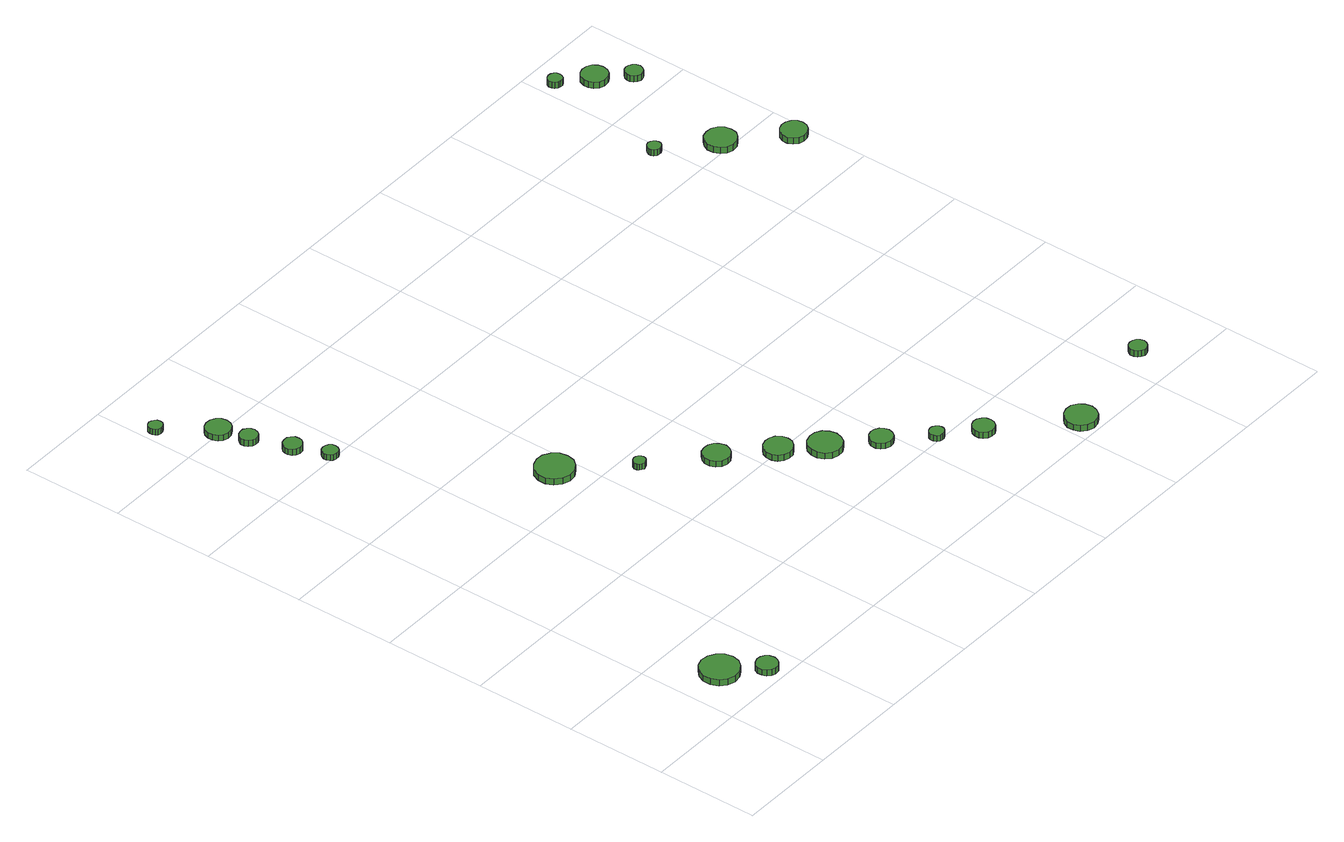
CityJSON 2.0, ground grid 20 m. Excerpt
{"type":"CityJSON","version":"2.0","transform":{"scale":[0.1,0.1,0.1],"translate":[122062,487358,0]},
"CityObjects":{
"tree1":{"type":"SolitaryVegetationObject","attributes":{"function":"something"},"geometry":[{"type":"MultiSurface","lod":"1","boundaries":[[[0,1,2,3,4,5,6,7,8,9,10,11,12,13,14]],[[15,16,17,18,19,20,21,22,23,24,25,26,27,28,29]],[[0,29,28,1]],[[1,28,27,2]],[[2,27,26,3]],[[3,26,25,4]],[[4,25,24,5]],[[5,24,23,6]],[[6,23,22,7]],[[7,22,21,8]],[[8,21,20,9]],[[9,20,19,10]],[[10,19,18,11]],[[11,18,17,12]],[[12,17,16,13]],[[13,16,15,14]],[[14,15,29,0]]]}]},
"tree2":{"type":"SolitaryVegetationObject","attributes":{"function":"something"},"geometry":[{"type":"MultiSurface","lod":"1","boundaries":[[[30,31,32,33,34,35,36,37,38,39,40,41,42,43,44]],[[45,46,47,48,49,50,51,52,53,54,55,56,57,58,59]],[[30,59,58,31]],[[31,58,57,32]],[[32,57,56,33]],[[33,56,55,34]],[[34,55,54,35]],[[35,54,53,36]],[[36,53,52,37]],[[37,52,51,38]],[[38,51,50,39]],[[39,50,49,40]],[[40,49,48,41]],[[41,48,47,42]],[[42,47,46,43]],[[43,46,45,44]],[[44,45,59,30]]]}]},
"tree3":{"type":"SolitaryVegetationObject","attributes":{"function":"something"},"geometry":[{"type":"MultiSurface","lod":"1","boundaries":[[[60,61,62,63,64,65,66,67,68,69,70,71,72,73,74]],[[75,76,77,78,79,80,81,82,83,84,85,86,87,88,89]],[[60,89,88,61]],[[61,88,87,62]],[[62,87,86,63]],[[63,86,85,64]],[[64,85,84,65]],[[65,84,83,66]],[[66,83,82,67]],[[67,82,81,68]],[[68,81,80,69]],[[69,80,79,70]],[[70,79,78,71]],[[71,78,77,72]],[[72,77,76,73]],[[73,76,75,74]],[[74,75,89,60]]]}]},
"tree4":{"type":"SolitaryVegetationObject","attributes":{"function":"something"},"geometry":[{"type":"MultiSurface","lod":"1","boundaries":[[[90,91,92,93,94,95,96,97,98,99,100,101,102,103,104]],[[105,106,107,108,109,110,111,112,113,114,115,116,117,118,119]],[[90,119,118,91]],[[91,118,117,92]],[[92,117,116,93]],[[93,116,115,94]],[[94,115,114,95]],[[95,114,113,96]],[[96,113,112,97]],[[97,112,111,98]],[[98,111,110,99]],[[99,110,109,100]],[[100,109,108,101]],[[101,108,107,102]],[[102,107,106,103]],[[103,106,105,104]],[[104,105,119,90]]]}]},
"tree5":{"type":"SolitaryVegetationObject","attributes":{"function":"something"},"geometry":[{"type":"MultiSurface","lod":"1","boundaries":[[[120,121,122,123,124,125,126,127,128,129,130,131,132,133,134]],[[135,136,137,138,139,140,141,142,143,144,145,146,147,148,149]],[[120,149,148,121]],[[121,148,147,122]],[[122,147,146,123]],[[123,146,145,124]],[[124,145,144,125]],[[125,144,143,126]],[[126,143,142,127]],[[127,142,141,128]],[[128,141,140,129]],[[129,140,139,130]],[[130,139,138,131]],[[131,138,137,132]],[[132,137,136,133]],[[133,136,135,134]],[[134,135,149,120]]]}]},
"tree6":{"type":"SolitaryVegetationObject","attributes":{"function":"something"},"geometry":[{"type":"MultiSurface","lod":"1","boundaries":[[[150,151,152,153,154,155,156,157,158,159,160,161,162,163,164]],[[165,166,167,168,169,170,171,172,173,174,175,176,177,178,179]],[[150,179,178,151]],[[151,178,177,152]],[[152,177,176,153]],[[153,176,175,154]],[[154,175,174,155]],[[155,174,173,156]],[[156,173,172,157]],[[157,172,171,158]],[[158,171,170,159]],[[159,170,169,160]],[[160,169,168,161]],[[161,168,167,162]],[[162,167,166,163]],[[163,166,165,164]],[[164,165,179,150]]]}]},
"tree7":{"type":"SolitaryVegetationObject","attributes":{"function":"something"},"geometry":[{"type":"MultiSurface","lod":"1","boundaries":[[[180,181,182,183,184,185,186,187,188,189,190,191,192,193,194]],[[195,196,197,198,199,200,201,202,203,204,205,206,207,208,209]],[[180,209,208,181]],[[181,208,207,182]],[[182,207,206,183]],[[183,206,205,184]],[[184,205,204,185]],[[185,204,203,186]],[[186,203,202,187]],[[187,202,201,188]],[[188,201,200,189]],[[189,200,199,190]],[[190,199,198,191]],[[191,198,197,192]],[[192,197,196,193]],[[193,196,195,194]],[[194,195,209,180]]]}]},
"tree8":{"type":"SolitaryVegetationObject","attributes":{"function":"something"},"geometry":[{"type":"MultiSurface","lod":"1","boundaries":[[[210,211,212,213,214,215,216,217,218,219,220,221,222,223,224]],[[225,226,227,228,229,230,231,232,233,234,235,236,237,238,239]],[[210,239,238,211]],[[211,238,237,212]],[[212,237,236,213]],[[213,236,235,214]],[[214,235,234,215]],[[215,234,233,216]],[[216,233,232,217]],[[217,232,231,218]],[[218,231,230,219]],[[219,230,229,220]],[[220,229,228,221]],[[221,228,227,222]],[[222,227,226,223]],[[223,226,225,224]],[[224,225,239,210]]]}]},
"tree9":{"type":"SolitaryVegetationObject","attributes":{"function":"something"},"geometry":[{"type":"MultiSurface","lod":"1","boundaries":[[[240,241,242,243,244,245,246,247,248,249,250,251,252,253,254]],[[255,256,257,258,259,260,261,262,263,264,265,266,267,268,269]],[[240,269,268,241]],[[241,268,267,242]],[[242,267,266,243]],[[243,266,265,244]],[[244,265,264,245]],[[245,264,263,246]],[[246,263,262,247]],[[247,262,261,248]],[[248,261,260,249]],[[249,260,259,250]],[[250,259,258,251]],[[251,258,257,252]],[[252,257,256,253]],[[253,256,255,254]],[[254,255,269,240]]]}]},
"tree10":{"type":"SolitaryVegetationObject","attributes":{"function":"something"},"geometry":[{"type":"MultiSurface","lod":"1","boundaries":[[[270,271,272,273,274,275,276,277,278,279,280,281,282,283,284]],[[285,286,287,288,289,290,291,292,293,294,295,296,297,298,299]],[[270,299,298,271]],[[271,298,297,272]],[[272,297,296,273]],[[273,296,295,274]],[[274,295,294,275]],[[275,294,293,276]],[[276,293,292,277]],[[277,292,291,278]],[[278,291,290,279]],[[279,290,289,280]],[[280,289,288,281]],[[281,288,287,282]],[[282,287,286,283]],[[283,286,285,284]],[[284,285,299,270]]]}]},
"tree11":{"type":"SolitaryVegetationObject","attributes":{"function":"something"},"geometry":[{"type":"MultiSurface","lod":"1","boundaries":[[[300,301,302,303,304,305,306,307,308,309,310,311,312,313,314]],[[315,316,317,318,319,320,321,322,323,324,325,326,327,328,329]],[[300,329,328,301]],[[301,328,327,302]],[[302,327,326,303]],[[303,326,325,304]],[[304,325,324,305]],[[305,324,323,306]],[[306,323,322,307]],[[307,322,321,308]],[[308,321,320,309]],[[309,320,319,310]],[[310,319,318,311]],[[311,318,317,312]],[[312,317,316,313]],[[313,316,315,314]],[[314,315,329,300]]]}]},
"tree12":{"type":"SolitaryVegetationObject","attributes":{"function":"something"},"geometry":[{"type":"MultiSurface","lod":"1","boundaries":[[[330,331,332,333,334,335,336,337,338,339,340,341,342,343,344]],[[345,346,347,348,349,350,351,352,353,354,355,356,357,358,359]],[[330,359,358,331]],[[331,358,357,332]],[[332,357,356,333]],[[333,356,355,334]],[[334,355,354,335]],[[335,354,353,336]],[[336,353,352,337]],[[337,352,351,338]],[[338,351,350,339]],[[339,350,349,340]],[[340,349,348,341]],[[341,348,347,342]],[[342,347,346,343]],[[343,346,345,344]],[[344,345,359,330]]]}]},
"tree13":{"type":"SolitaryVegetationObject","attributes":{"function":"something"},"geometry":[{"type":"MultiSurface","lod":"1","boundaries":[[[360,361,362,363,364,365,366,367,368,369,370,371,372,373,374]],[[375,376,377,378,379,380,381,382,383,384,385,386,387,388,389]],[[360,389,388,361]],[[361,388,387,362]],[[362,387,386,363]],[[363,386,385,364]],[[364,385,384,365]],[[365,384,383,366]],[[366,383,382,367]],[[367,382,381,368]],[[368,381,380,369]],[[369,380,379,370]],[[370,379,378,371]],[[371,378,377,372]],[[372,377,376,373]],[[373,376,375,374]],[[374,375,389,360]]]}]},
"tree14":{"type":"SolitaryVegetationObject","attributes":{"function":"something"},"geometry":[{"type":"MultiSurface","lod":"1","boundaries":[[[390,391,392,393,394,395,396,397,398,399,400,401,402,403,404]],[[405,406,407,408,409,410,411,412,413,414,415,416,417,418,419]],[[390,419,418,391]],[[391,418,417,392]],[[392,417,416,393]],[[393,416,415,394]],[[394,415,414,395]],[[395,414,413,396]],[[396,413,412,397]],[[397,412,411,398]],[[398,411,410,399]],[[399,410,409,400]],[[400,409,408,401]],[[401,408,407,402]],[[402,407,406,403]],[[403,406,405,404]],[[404,405,419,390]]]}]},
"tree15":{"type":"SolitaryVegetationObject","attributes":{"function":"something"},"geometry":[{"type":"MultiSurface","lod":"1","boundaries":[[[420,421,422,423,424,425,426,427,428,429,430,431,432,433,434]],[[435,436,437,438,439,440,441,442,443,444,445,446,447,448,449]],[[420,449,448,421]],[[421,448,447,422]],[[422,447,446,423]],[[423,446,445,424]],[[424,445,444,425]],[[425,444,443,426]],[[426,443,442,427]],[[427,442,441,428]],[[428,441,440,429]],[[429,440,439,430]],[[430,439,438,431]],[[431,438,437,432]],[[432,437,436,433]],[[433,436,435,434]],[[434,435,449,420]]]}]},
"tree16":{"type":"SolitaryVegetationObject","attributes":{"function":"something"},"geometry":[{"type":"MultiSurface","lod":"1","boundaries":[[[450,451,452,453,454,455,456,457,458,459,460,461,462,463,464]],[[465,466,467,468,469,470,471,472,473,474,475,476,477,478,479]],[[450,479,478,451]],[[451,478,477,452]],[[452,477,476,453]],[[453,476,475,454]],[[454,475,474,455]],[[455,474,473,456]],[[456,473,472,457]],[[457,472,471,458]],[[458,471,470,459]],[[459,470,469,460]],[[460,469,468,461]],[[461,468,467,462]],[[462,467,466,463]],[[463,466,465,464]],[[464,465,479,450]]]}]},
"tree17":{"type":"SolitaryVegetationObject","attributes":{"function":"something"},"geometry":[{"type":"MultiSurface","lod":"1","boundaries":[[[480,481,482,483,484,485,486,487,488,489,490,491,492,493,494]],[[495,496,497,498,499,500,501,502,503,504,505,506,507,508,509]],[[480,509,508,481]],[[481,508,507,482]],[[482,507,506,483]],[[483,506,505,484]],[[484,505,504,485]],[[485,504,503,486]],[[486,503,502,487]],[[487,502,501,488]],[[488,501,500,489]],[[489,500,499,490]],[[490,499,498,491]],[[491,498,497,492]],[[492,497,496,493]],[[493,496,495,494]],[[494,495,509,480]]]}]},
"tree18":{"type":"SolitaryVegetationObject","attributes":{"function":"something"},"geometry":[{"type":"MultiSurface","lod":"1","boundaries":[[[510,511,512,513,514,515,516,517,518,519,520,521,522,523,524]],[[525,526,527,528,529,530,531,532,533,534,535,536,537,538,539]],[[510,539,538,511]],[[511,538,537,512]],[[512,537,536,513]],[[513,536,535,514]],[[514,535,534,515]],[[515,534,533,516]],[[516,533,532,517]],[[517,532,531,518]],[[518,531,530,519]],[[519,530,529,520]],[[520,529,528,521]],[[521,528,527,522]],[[522,527,526,523]],[[523,526,525,524]],[[524,525,539,510]]]}]},
"tree19":{"type":"SolitaryVegetationObject","attributes":{"function":"something"},"geometry":[{"type":"MultiSurface","lod":"1","boundaries":[[[540,541,542,543,544,545,546,547,548,549,550,551,552,553,554]],[[555,556,557,558,559,560,561,562,563,564,565,566,567,568,569]],[[540,569,568,541]],[[541,568,567,542]],[[542,567,566,543]],[[543,566,565,544]],[[544,565,564,545]],[[545,564,563,546]],[[546,563,562,547]],[[547,562,561,548]],[[548,561,560,549]],[[549,560,559,550]],[[550,559,558,551]],[[551,558,557,552]],[[552,557,556,553]],[[553,556,555,554]],[[554,555,569,540]]]}]},
"tree20":{"type":"SolitaryVegetationObject","attributes":{"function":"something"},"geometry":[{"type":"MultiSurface","lod":"1","boundaries":[[[570,571,572,573,574,575,576,577,578,579,580,581,582,583,584]],[[585,586,587,588,589,590,591,592,593,594,595,596,597,598,599]],[[570,599,598,571]],[[571,598,597,572]],[[572,597,596,573]],[[573,596,595,574]],[[574,595,594,575]],[[575,594,593,576]],[[576,593,592,577]],[[577,592,591,578]],[[578,591,590,579]],[[579,590,589,580]],[[580,589,588,581]],[[581,588,587,582]],[[582,587,586,583]],[[583,586,585,584]],[[584,585,599,570]]]}]},
"tree21":{"type":"SolitaryVegetationObject","attributes":{"function":"something"},"geometry":[{"type":"MultiSurface","lod":"1","boundaries":[[[600,601,602,603,604,605,606,607,608,609,610,611,612,613,614]],[[615,616,617,618,619,620,621,622,623,624,625,626,627,628,629]],[[600,629,628,601]],[[601,628,627,602]],[[602,627,626,603]],[[603,626,625,604]],[[604,625,624,605]],[[605,624,623,606]],[[606,623,622,607]],[[607,622,621,608]],[[608,621,620,609]],[[609,620,619,610]],[[610,619,618,611]],[[611,618,617,612]],[[612,617,616,613]],[[613,616,615,614]],[[614,615,629,600]]]}]},
"tree22":{"type":"SolitaryVegetationObject","attributes":{"function":"something"},"geometry":[{"type":"MultiSurface","lod":"1","boundaries":[[[630,631,632,633,634,635,636,637,638,639,640,641,642,643,644]],[[645,646,647,648,649,650,651,652,653,654,655,656,657,658,659]],[[630,659,658,631]],[[631,658,657,632]],[[632,657,656,633]],[[633,656,655,634]],[[634,655,654,635]],[[635,654,653,636]],[[636,653,652,637]],[[637,652,651,638]],[[638,651,650,639]],[[639,650,649,640]],[[640,649,648,641]],[[641,648,647,642]],[[642,647,646,643]],[[643,646,645,644]],[[644,645,659,630]]]}]},
"tree23":{"type":"SolitaryVegetationObject","attributes":{"function":"something"},"geometry":[{"type":"MultiSurface","lod":"1","boundaries":[[[660,661,662,663,664,665,666,667,668,669,670,671,672,673,674]],[[675,676,677,678,679,680,681,682,683,684,685,686,687,688,689]],[[660,689,688,661]],[[661,688,687,662]],[[662,687,686,663]],[[663,686,685,664]],[[664,685,684,665]],[[665,684,683,666]],[[666,683,682,667]],[[667,682,681,668]],[[668,681,680,669]],[[669,680,679,670]],[[670,679,678,671]],[[671,678,677,672]],[[672,677,676,673]],[[673,676,675,674]],[[674,675,689,660]]]}]}
},
"vertices":[
[121,92,17],[118,108,17],[108,120,17],[95,128,17],[79,130,17],[65,125,17],[53,114,17],[47,100,17],[47,85,17],[53,70,17],[65,60,17],[79,55,17],[95,57,17],[108,65,17],[118,77,17],[118,77,4],[108,65,4],[95,57,4],[79,55,4],[65,60,4],[53,70,4],[47,85,4],[47,100,4],[53,114,4],[65,125,4],[79,130,4],[95,128,4],[108,120,4],[118,108,4],[121,92,4],
[165,35,16],[163,44,16],[158,51,16],[151,55,16],[142,56,16],[134,53,16],[127,48,16],[124,40,16],[124,31,16],[127,23,16],[134,17,16],[142,14,16],[151,15,16],[158,20,16],[163,27,16],[163,27,3],[158,20,3],[151,15,3],[142,14,3],[134,17,3],[127,23,3],[124,31,3],[124,40,3],[127,48,3],[134,53,3],[142,56,3],[151,55,3],[158,51,3],[163,44,3],[165,35,3],
[37,1290,17],[36,1296,17],[32,1300,17],[27,1303,17],[22,1304,17],[16,1302,17],[12,1298,17],[10,1293,17],[10,1287,17],[12,1282,17],[16,1278,17],[22,1276,17],[27,1277,17],[32,1280,17],[36,1284,17],[36,1284,5],[32,1280,5],[27,1277,5],[22,1276,5],[16,1278,5],[12,1282,5],[10,1287,5],[10,1293,5],[12,1298,5],[16,1302,5],[22,1304,5],[27,1303,5],[32,1300,5],[36,1296,5],[37,1290,5],
[121,1147,15],[119,1154,15],[115,1160,15],[109,1164,15],[101,1164,15],[95,1162,15],[89,1157,15],[86,1151,15],[86,1143,15],[89,1137,15],[95,1132,15],[101,1130,15],[109,1130,15],[115,1134,15],[119,1140,15],[119,1140,2],[115,1134,2],[109,1130,2],[101,1130,2],[95,1132,2],[89,1137,2],[86,1143,2],[86,1151,2],[89,1157,2],[95,1162,2],[101,1164,2],[109,1164,2],[115,1160,2],[119,1154,2],[121,1147,2],
[112,1202,15],[110,1212,15],[104,1220,15],[95,1225,15],[85,1226,15],[75,1223,15],[68,1216,15],[64,1207,15],[64,1197,15],[68,1187,15],[75,1181,15],[85,1178,15],[95,1179,15],[104,1184,15],[110,1192,15],[110,1192,3],[104,1184,3],[95,1179,3],[85,1178,3],[75,1181,3],[68,1187,3],[64,1197,3],[64,1207,3],[68,1216,3],[75,1223,3],[85,1226,3],[95,1225,3],[104,1220,3],[110,1212,3],[112,1202,3],
[150,1072,14],[149,1080,14],[144,1086,14],[138,1090,14],[130,1090,14],[123,1088,14],[117,1083,14],[114,1076,14],[114,1069,14],[117,1062,14],[123,1057,14],[130,1054,14],[138,1055,14],[144,1059,14],[149,1065,14],[149,1065,1],[144,1059,1],[138,1055,1],[130,1054,1],[123,1057,1],[117,1062,1],[114,1069,1],[114,1076,1],[117,1083,1],[123,1088,1],[130,1090,1],[138,1090,1],[144,1086,1],[149,1080,1],[150,1072,1],
[172,1009,14],[171,1015,14],[167,1020,14],[162,1023,14],[155,1024,14],[149,1022,14],[145,1018,14],[142,1012,14],[142,1006,14],[145,1000,14],[149,996,14],[155,994,14],[162,994,14],[167,997,14],[171,1003,14],[171,1003,2],[167,997,2],[162,994,2],[155,994,2],[149,996,2],[145,1000,2],[142,1006,2],[142,1012,2],[145,1018,2],[149,1022,2],[155,1024,2],[162,1023,2],[167,1020,2],[171,1015,2],[172,1009,2],
[391,667,21],[388,682,21],[378,695,21],[365,703,21],[350,704,21],[335,699,21],[323,689,21],[317,675,21],[317,659,21],[323,645,21],[335,635,21],[350,630,21],[365,631,21],[378,639,21],[388,652,21],[388,652,8],[378,639,8],[365,631,8],[350,630,8],[335,635,8],[323,645,8],[317,659,8],[317,675,8],[323,689,8],[335,699,8],[350,704,8],[365,703,8],[378,695,8],[388,682,8],[391,667,8],
[475,565,16],[474,570,16],[471,574,16],[467,576,16],[462,577,16],[457,575,16],[453,572,16],[451,567,16],[451,562,16],[453,558,16],[457,555,16],[462,553,16],[467,554,16],[471,556,16],[474,560,16],[474,560,3],[471,556,3],[467,554,3],[462,553,3],[457,555,3],[453,558,3],[451,562,3],[451,567,3],[453,572,3],[457,575,3],[462,577,3],[467,576,3],[471,574,3],[474,570,3],[475,565,3],
[590,473,15],[587,484,15],[581,493,15],[571,498,15],[561,499,15],[550,496,15],[542,488,15],[538,479,15],[538,468,15],[542,458,15],[550,450,15],[561,447,15],[571,448,15],[581,454,15],[587,462,15],[587,462,3],[581,454,3],[571,448,3],[561,447,3],[550,450,3],[542,458,3],[538,468,3],[538,479,3],[542,488,3],[550,496,3],[561,499,3],[571,498,3],[581,493,3],[587,484,3],[590,473,3],
[672,400,15],[670,411,15],[663,421,15],[653,426,15],[642,427,15],[631,424,15],[622,416,15],[618,406,15],[618,394,15],[622,384,15],[631,376,15],[642,373,15],[653,374,15],[663,380,15],[670,389,15],[670,389,2],[663,380,2],[653,374,2],[642,373,2],[631,376,2],[622,384,2],[618,394,2],[618,406,2],[622,416,2],[631,424,2],[642,427,2],[653,426,2],[663,421,2],[670,411,2],[672,400,2],
[736,343,14],[733,356,14],[726,367,14],[714,374,14],[701,375,14],[688,371,14],[678,362,14],[673,350,14],[673,336,14],[678,324,14],[688,315,14],[701,311,14],[714,312,14],[726,319,14],[733,330,14],[733,330,1],[726,319,1],[714,312,1],[701,311,1],[688,315,1],[678,324,1],[673,336,1],[673,350,1],[678,362,1],[688,371,1],[701,375,1],[714,374,1],[726,367,1],[733,356,1],[736,343,1],
[800,277,14],[798,286,14],[793,293,14],[785,298,14],[776,299,14],[767,296,14],[760,290,14],[756,282,14],[756,272,14],[760,264,14],[767,258,14],[776,255,14],[785,256,14],[793,260,14],[798,268,14],[798,268,2],[793,260,2],[785,256,2],[776,255,2],[767,258,2],[760,264,2],[756,272,2],[756,282,2],[760,290,2],[767,296,2],[776,299,2],[785,298,2],[793,293,2],[798,286,2],[800,277,2],
[863,210,14],[862,215,14],[858,220,14],[853,223,14],[847,224,14],[842,222,14],[837,218,14],[835,213,14],[835,207,14],[837,201,14],[842,197,14],[847,196,14],[853,196,14],[858,199,14],[862,204,14],[862,204,1],[858,199,1],[853,196,1],[847,196,1],[842,197,1],[837,201,1],[835,207,1],[835,213,1],[837,218,1],[842,222,1],[847,224,1],[853,223,1],[858,220,1],[862,215,1],[863,210,1],
[932,155,14],[930,163,14],[925,170,14],[918,175,14],[909,176,14],[901,173,14],[894,167,14],[891,159,14],[891,150,14],[894,142,14],[901,137,14],[909,134,14],[918,135,14],[925,139,14],[930,146,14],[930,146,1],[925,139,1],[918,135,1],[909,134,1],[901,137,1],[894,142,1],[891,150,1],[891,159,1],[894,167,1],[901,173,1],[909,176,1],[918,175,1],[925,170,1],[930,163,1],[932,155,1],
[1068,38,16],[1065,51,16],[1058,61,16],[1047,68,16],[1034,69,16],[1022,65,16],[1012,56,16],[1007,45,16],[1007,32,16],[1012,20,16],[1022,11,16],[1034,7,16],[1047,9,16],[1058,15,16],[1065,26,16],[1065,26,3],[1058,15,3],[1047,9,3],[1034,7,3],[1022,11,3],[1012,20,3],[1007,32,3],[1007,45,3],[1012,56,3],[1022,65,3],[1034,69,3],[1047,68,3],[1058,61,3],[1065,51,3],[1068,38,3],
[1271,81,16],[1269,88,16],[1265,94,16],[1259,97,16],[1252,98,16],[1245,96,16],[1240,91,16],[1237,85,16],[1237,78,16],[1240,71,16],[1245,67,16],[1252,64,16],[1259,65,16],[1265,69,16],[1269,74,16],[1269,74,3],[1265,69,3],[1259,65,3],[1252,64,3],[1245,67,3],[1240,71,3],[1237,78,3],[1237,85,3],[1240,91,3],[1245,96,3],[1252,98,3],[1259,97,3],[1265,94,3],[1269,88,3],[1271,81,3],
[1190,1089,24],[1189,1094,24],[1186,1098,24],[1181,1101,24],[1176,1102,24],[1170,1100,24],[1166,1096,24],[1164,1091,24],[1164,1086,24],[1166,1081,24],[1170,1077,24],[1176,1076,24],[1181,1076,24],[1186,1079,24],[1189,1083,24],[1189,1083,11],[1186,1079,11],[1181,1076,11],[1176,1076,11],[1170,1077,11],[1166,1081,11],[1164,1086,11],[1164,1091,11],[1166,1096,11],[1170,1100,11],[1176,1102,11],[1181,1101,11],[1186,1098,11],[1189,1094,11],[1190,1089,11],
[1296,1011,24],[1294,1024,24],[1286,1034,24],[1276,1040,24],[1263,1041,24],[1251,1038,24],[1242,1029,24],[1237,1018,24],[1237,1005,24],[1242,994,24],[1251,985,24],[1263,981,24],[1276,983,24],[1286,989,24],[1294,999,24],[1294,999,11],[1286,989,11],[1276,983,11],[1263,981,11],[1251,985,11],[1242,994,11],[1237,1005,11],[1237,1018,11],[1242,1029,11],[1251,1038,11],[1263,1041,11],[1276,1040,11],[1286,1034,11],[1294,1024,11],[1296,1011,11],
[1235,1342,25],[1234,1348,25],[1231,1352,25],[1226,1355,25],[1220,1356,25],[1215,1354,25],[1210,1350,25],[1208,1345,25],[1208,1339,25],[1210,1334,25],[1215,1330,25],[1220,1329,25],[1226,1329,25],[1231,1332,25],[1234,1337,25],[1234,1337,12],[1231,1332,12],[1226,1329,12],[1220,1329,12],[1215,1330,12],[1210,1334,12],[1208,1339,12],[1208,1345,12],[1210,1350,12],[1215,1354,12],[1220,1356,12],[1226,1355,12],[1231,1352,12],[1234,1348,12],[1235,1342,12],
[1388,925,24],[1386,935,24],[1379,944,24],[1370,949,24],[1360,950,24],[1350,947,24],[1342,940,24],[1337,930,24],[1337,920,24],[1342,910,24],[1350,903,24],[1360,900,24],[1370,901,24],[1379,906,24],[1386,915,24],[1386,915,11],[1379,906,11],[1370,901,11],[1360,900,11],[1350,903,11],[1342,910,11],[1337,920,11],[1337,930,11],[1342,940,11],[1350,947,11],[1360,950,11],[1370,949,11],[1379,944,11],[1386,935,11],[1388,925,11],
[1298,1295,25],[1296,1305,25],[1290,1314,25],[1281,1319,25],[1270,1320,25],[1260,1317,25],[1252,1310,25],[1248,1300,25],[1248,1290,25],[1252,1280,25],[1260,1273,25],[1270,1270,25],[1281,1271,25],[1290,1276,25],[1296,1285,25],[1296,1285,12],[1290,1276,12],[1281,1271,12],[1270,1270,12],[1260,1273,12],[1252,1280,12],[1248,1290,12],[1248,1300,12],[1252,1310,12],[1260,1317,12],[1270,1320,12],[1281,1319,12],[1290,1314,12],[1296,1305,12],[1298,1295,12],
[1340,1247,25],[1338,1254,25],[1334,1259,25],[1328,1263,25],[1321,1264,25],[1315,1262,25],[1309,1257,25],[1306,1250,25],[1306,1243,25],[1309,1237,25],[1315,1232,25],[1321,1230,25],[1328,1231,25],[1334,1234,25],[1338,1240,25],[1338,1240,12],[1334,1234,12],[1328,1231,12],[1321,1230,12],[1315,1232,12],[1309,1237,12],[1306,1243,12],[1306,1250,12],[1309,1257,12],[1315,1262,12],[1321,1264,12],[1328,1263,12],[1334,1259,12],[1338,1254,12],[1340,1247,12]
]}
